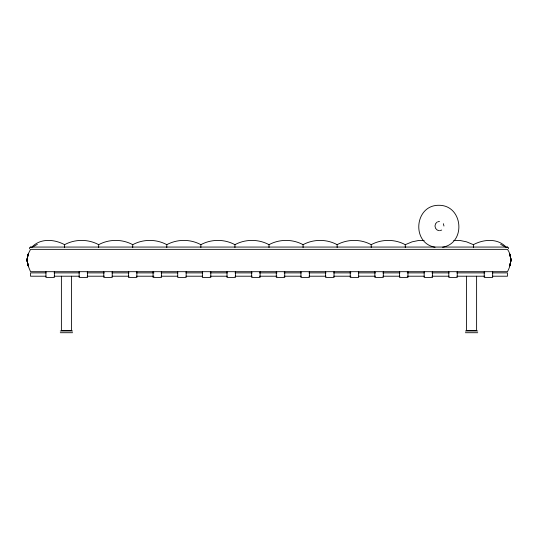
<?xml version="1.0" encoding="UTF-8"?>
<svg xmlns="http://www.w3.org/2000/svg" width="538" height="538" viewBox="0 0 538 538"><rect width="100%" height="100%" fill="white"/><g stroke="black" fill="none" stroke-linecap="round" stroke-linejoin="round"><path stroke-width="0.81" d="M28.232 254.084L26.947 259.955L28.151 265.826L30.531 271.697L507.469 271.697C511.288 264.743 512.31 256.108 507.469 249.356L30.531 249.356L28.151 254.084L26.947 259.955L28.232 265.826L26.9 259.955L28.232 254.084L26.947 259.955L28.238 265.826L26.94 259.955M508.423 248.785L508.423 247.635L507.469 247.063L30.531 247.063L29.577 247.635L29.577 248.785M437.226 221.999L435.578 223.7L434.98 226.034L435.578 228.361L437.226 230.069L439.472 230.694M31.776 247.245C40.316 237.978 54.338 239.168 64.6 244.676C75.125 238.986 88.145 238.986 98.669 244.676C109.194 238.986 122.207 238.986 132.731 244.676C143.263 238.986 156.276 238.986 166.8 244.676C177.325 238.986 190.344 238.986 200.869 244.676C211.394 238.986 224.407 238.986 234.931 244.676C245.456 238.986 258.475 238.986 269 244.676C279.525 238.986 292.544 238.986 303.069 244.676C313.593 238.986 326.606 238.986 337.131 244.676C347.656 238.986 360.675 238.986 371.2 244.676C381.724 238.986 394.737 238.986 405.269 244.676L412.081 241.844L418.894 240.425L424.193 240.425M32.576 247.043L37.351 244.319M506.91 247.218L507.469 247.063M453.716 240.425L459.775 240.425L466.587 241.844L473.4 244.676C483.662 239.168 497.684 237.978 506.224 247.245M437.972 221.791L439.472 221.374M440.219 230.486L441.711 230.069M442.606 247.218C466.446 243.163 463.151 205.059 438.826 205.287C414.495 205.059 411.207 243.163 435.047 247.218M46.133 272.88L30.531 272.88L30.531 276.209L46.133 276.209M54.042 272.88L79.543 272.88M87.102 272.88L104.426 272.88M111.985 272.88L129.113 272.88M136.329 272.88L153.969 272.88M161.037 272.88L177.843 272.88M185.872 272.88L202.665 272.88M210.224 272.88L227.413 272.88M234.971 272.88L252.208 272.88M259.336 272.88L276.983 272.88M284.111 272.88L301.347 272.88M308.906 272.88L326.095 272.88M333.654 272.88L350.917 272.88M358.476 272.88L375.638 272.88M382.841 272.88L399.99 272.88M407.205 272.88L424.341 272.88M431.893 272.88L449.217 272.88M456.775 272.88L484.792 272.88M492.351 272.88L507.469 272.88L507.469 276.209L492.351 276.209M54.042 276.209L79.543 276.209M87.102 276.209L104.426 276.209M111.985 276.209L129.113 276.209M136.329 276.209L153.969 276.209M161.037 276.209L177.843 276.209M185.872 276.209L202.665 276.209M210.224 276.209L227.413 276.209M234.971 276.209L252.208 276.209M259.336 276.209L276.983 276.209M284.111 276.209L301.347 276.209M308.906 276.209L326.095 276.209M333.654 276.209L350.917 276.209M358.476 276.209L375.638 276.209M382.841 276.209L399.99 276.209M407.205 276.209L424.341 276.209M431.893 276.209L449.217 276.209M456.775 276.209L484.792 276.209M60.256 330.978L72.623 330.978M465.377 330.978L477.744 330.978M60.256 332.713L72.623 332.713M465.377 332.713L477.744 332.713M30.531 247.063L31.09 247.218M500.649 244.319L505.424 247.043M443.359 223.7L443.958 226.034M492.667 271.697L492.667 277.4L484.22 277.4L484.22 271.697M476.614 276.209L476.614 330.433L466.507 330.433L466.507 276.209M473.4 244.676L473.4 247.5M457.246 271.697L457.246 277.4L448.8 277.4L448.8 271.697M432.606 271.697L432.606 277.4L424.159 277.4L424.159 271.697M407.959 271.697L407.959 277.4L399.512 277.4L399.512 271.697M405.269 244.676L405.269 247.5M383.318 271.697L383.318 277.4L374.865 277.4L374.865 271.697M371.2 244.676L371.2 247.5M358.671 271.697L358.671 277.4L350.225 277.4L350.225 271.697M337.131 244.676L337.131 247.5M334.031 271.697L334.031 277.4L325.577 277.4L325.577 271.697M309.384 271.697L309.384 277.4L300.937 277.4L300.937 271.697M303.069 244.676L303.069 247.5M284.736 271.697L284.736 277.4L276.29 277.4L276.29 271.697M269 244.676L269 247.5M260.096 271.697L260.096 277.4L251.649 277.4L251.649 271.697M235.449 271.697L235.449 277.4L227.002 277.4L227.002 271.697M234.931 244.676L234.931 247.5M210.809 271.697L210.809 277.4L202.362 277.4L202.362 271.697M200.869 244.676L200.869 247.5M186.161 271.697L186.161 277.4L177.715 277.4L177.715 271.697M166.8 244.676L166.8 247.5M161.521 271.697L161.521 277.4L153.068 277.4L153.068 271.697M136.874 271.697L136.874 277.4L128.427 277.4L128.427 271.697M132.731 244.676L132.731 247.5M112.234 271.697L112.234 277.4L103.78 277.4L103.78 271.697M98.669 244.676L98.669 247.5M87.586 271.697L87.586 277.4L79.14 277.4L79.14 271.697M71.493 276.209L71.493 330.433L61.386 330.433L61.386 276.209M64.6 244.676L64.6 247.5M54.385 271.697L54.385 277.4L45.932 277.4L45.932 271.697M511.053 259.955L509.768 265.826L511.1 259.955L509.768 254.084L511.053 259.955L509.762 265.826L511.06 259.955L509.762 254.084L511.053 259.955"/></g></svg>
